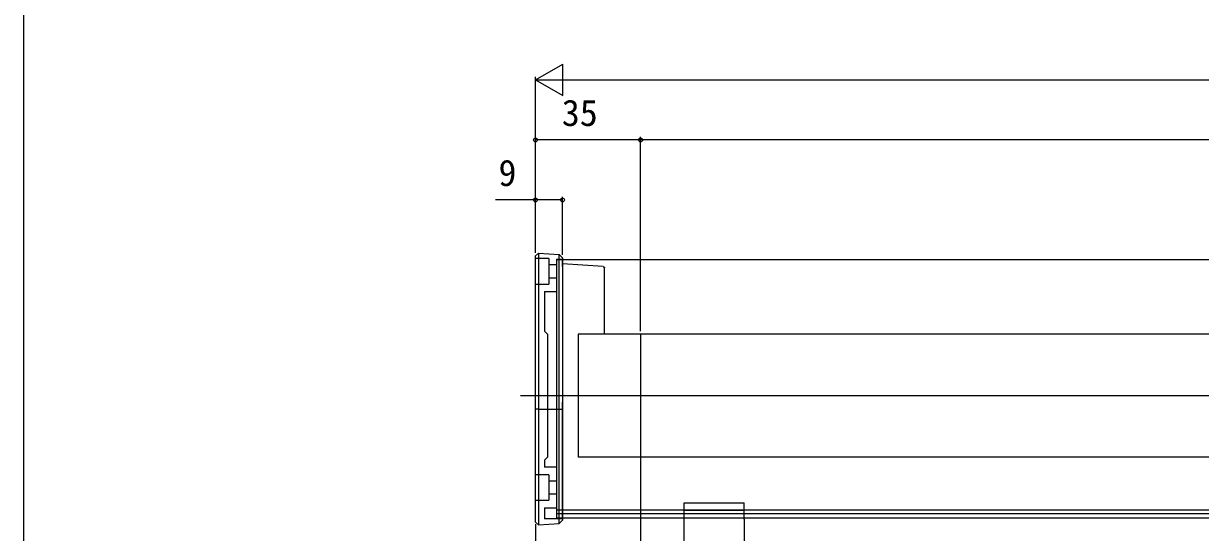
# Model space of a CAD drawing. Units: millimetres, scale not verified. Extents: x -525 to 525, y -783 to 778.
# Drawn here: x -525 to -133, y -131.7 to 37.9 of the extents above; entities that cross this region are included whole.
import ezdxf
from ezdxf.enums import TextEntityAlignment as Align

# ---------------------------------------------------------------- set-up
doc = ezdxf.new("R2010")
doc.units = ezdxf.units.MM
doc.header["$LTSCALE"] = 4
for name, color, linetype in [('0-4_YKK_12', 2, 'Continuous'), ('0-5_YKK_13', 4, 'Continuous'), ('0-6_YKK_D', 6, 'Continuous'), ('0-7_YKK_ZWAK', 7, 'Continuous')]:
    doc.layers.add(name, color=color, linetype=linetype)
doc.styles.add('ＭＳ ゴシック', font='')
doc.styles.get('ＭＳ ゴシック').set_extended_font_data('MS Gothic')

msp = doc.modelspace()

# ---------------------------------------------------------------- linework, layer by layer
at = {"layer": '0-4_YKK_12'}
for p, q in [((-347.497, -40.898), (-347.497, -126.898)), ((301.497, -40.898), (-347.497, -40.898)), ((-340.247, -65.598), (-340.247, -106.598)), ((294.247, -65.598), (-340.247, -65.598)), ((-359.497, -86.098), (313.497, -86.098)), ((294.247, -106.598), (-340.247, -106.598)), ((301.497, -124.298), (-347.497, -124.298)), ((301.497, -125.498), (-347.497, -125.498)), ((301.497, -126.898), (-347.497, -126.898))]:
    msp.add_line(p, q, dxfattribs=at)
at = {"layer": '0-5_YKK_13'}
for p, q in [((-354.497, -39.542), (-353.499, -38.659)), ((-353.499, -38.659), (-353.499, -129.137)), ((-353.499, -38.659), (-346.562, -39.083)), ((-346.562, -128.713), (-346.562, -39.083)), ((-346.562, -39.083), (-345.497, -40.149)), ((-354.497, -128.254), (-354.497, -39.542)), ((-349.997, -40.448), (-354.497, -40.448)), ((-349.997, -40.448), (-349.997, -48.948)), ((-349.997, -42.448), (-347.497, -42.448)), ((-347.497, -40.598), (-345.497, -40.598)), ((-347.497, -40.598), (-347.497, -51.448)), ((-345.497, -40.149), (-345.497, -127.648)), ((-345.497, -43.048), (-345.497, -40.598)), ((-331.91, -43.124), (-345.497, -42.171)), ((-347.497, -46.948), (-349.997, -46.948)), ((-331.497, -65.598), (-331.497, -43.554)), ((-354.497, -48.948), (-349.997, -48.948)), ((-351.497, -51.448), (-347.497, -51.448)), ((-319.497, -65.598), (-319.497, -397.185)), ((-345.497, -127.198), (-345.497, -88.32)), ((-353.499, -90.598), (-354.497, -90.598)), ((-353.499, -90.598), (-346.562, -90.598)), ((-346.562, -90.598), (-345.497, -90.598)), ((-349.997, -112.448), (-354.497, -112.448)), ((-347.497, -109.948), (-351.497, -109.948)), ((-349.997, -112.448), (-349.997, -120.948)), ((-347.497, -109.948), (-347.497, -123.448)), ((-349.997, -114.448), (-347.497, -114.448)), ((-354.497, -120.948), (-349.997, -120.948)), ((-347.497, -118.948), (-349.997, -118.948)), ((-351.497, -123.448), (-347.497, -123.448)), ((-351.497, -123.448), (-351.497, -127.198)), ((-304.997, -121.798), (-284.997, -121.798)), ((-304.997, -127.298), (-304.997, -121.798)), ((-304.997, -124.298), (-284.997, -124.298)), ((-284.997, -127.298), (-284.997, -121.798)), ((-353.499, -129.137), (-354.497, -128.254)), ((-353.499, -129.137), (-346.562, -128.713)), ((-345.497, -127.198), (-351.497, -127.198)), ((-346.562, -128.713), (-345.497, -127.648))]:
    msp.add_line(p, q, dxfattribs=at)
for points in [[(-331.911, -43.138), (-331.749, -43.149), (-331.621, -43.234), (-331.531, -43.366), (-331.497, -43.554)], [(-351.497, -51.448), (-351.497, -64.598), (-350.497, -65.598), (-350.497, -106.598), (-351.497, -107.598), (-351.497, -109.948)], [(-284.997, -127.298), (-284.997, -147.298), (-304.997, -147.298), (-304.997, -127.298)]]:
    msp.add_lwpolyline(points, dxfattribs=at)
at = {"layer": '0-6_YKK_D'}
for p, q in [((-354.497, 19.102), (-345.404, 24.352)), ((-345.404, 13.852), (-345.404, 24.352)), ((-354.497, -38.542), (-354.497, 20.102)), ((-354.497, 19.102), (-345.404, 13.852)), ((-354.497, 19.102), (-336.31, 19.102)), ((-343.997, 19.102), (297.997, 19.102)), ((-354.497, -38.542), (-354.497, 0.102)), ((-319.497, -64.598), (-319.497, 0.102)), ((-319.497, -64.598), (-319.497, 0.102)), ((-319.497, -0.898), (-354.497, -0.898)), ((273.497, -0.898), (-319.497, -0.898)), ((-354.497, -38.542), (-354.497, -19.898)), ((-345.497, -39.149), (-345.497, -19.898)), ((-354.497, -128.934), (-354.497, -428.844))]:
    msp.add_line(p, q, dxfattribs=at)
msp.add_lwpolyline([(-345.497, -20.898), (-354.497, -20.898), (-367.865, -20.898)], dxfattribs=at)
for centre in [(-354.497, -0.898), (-319.497, -0.898), (-319.497, -0.898), (-354.497, -20.898), (-345.497, -20.898)]:
    msp.add_circle(centre, 0.637, dxfattribs=at)
at = {"layer": '0-7_YKK_ZWAK'}
msp.add_line((-525, 747.2), (-525, -782.8), dxfattribs=at)

# ---------------------------------------------------------------- texts
at = {"layer": '0-6_YKK_D', "style": 'ＭＳ ゴシック'}
for s, p in [('35', (-345.724, 1.102)), ('9', (-366.82, -18.898))]:
    msp.add_text(s, height=8.798, dxfattribs=at).set_placement(p, align=Align.BOTTOM_LEFT)

doc.saveas('drawing.dxf')
